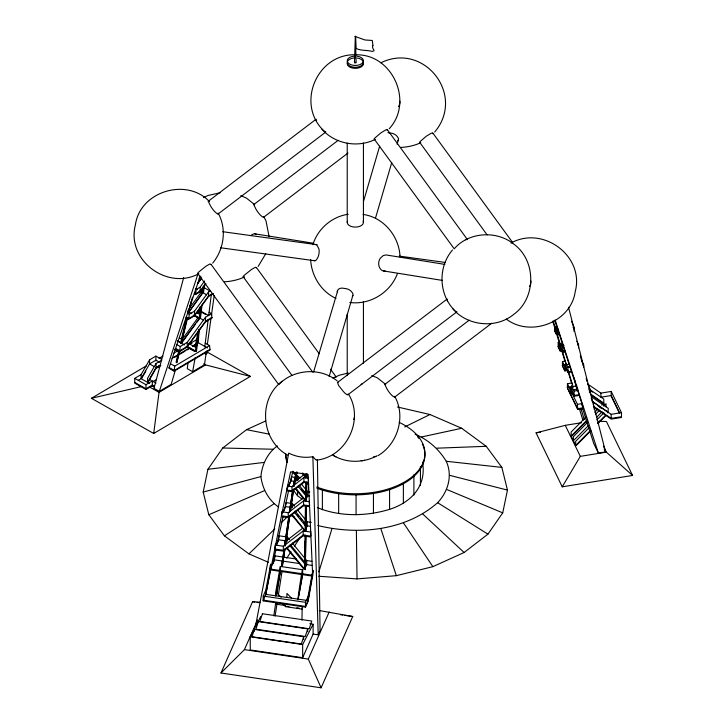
<?xml version="1.0" encoding="UTF-8"?>
<svg xmlns="http://www.w3.org/2000/svg" width="724" height="724" viewBox="0 0 724 724"><rect width="100%" height="100%" fill="white"/><g stroke="black" fill="none" stroke-linecap="round" stroke-linejoin="round"><path stroke-width="1.09" d="M301.971 620.197L302.161 606.866M305.971 535.597L305.266 569.58L304.542 569.471L305.03 534.891M306.397 505.551L305.818 530.792L305.094 530.683L305.438 505.958M306.723 482.22L306.243 500.709L305.519 500.601L305.772 482.627M304.849 563.381L305.166 541.063M305.383 525.669L305.673 505.442M305.809 495.596L305.89 489.976M305.266 569.58L305.745 536.113M305.818 530.792L306.162 506.067M306.243 500.709L306.496 482.736M354.479 62.608L355.321 36.2L356.154 62.726L354.733 62.952L355.104 62.137M558.276 333.574L556.15 333.918L554.548 330.615L554.774 326.135M559.652 342.289L558.195 342.524L558.204 346.959L560.177 351.031L563.372 350.507M565.335 361.095L562.457 361.557L562.467 365.991L564.874 370.95L568.069 370.435M571.951 382.987L567.426 383.72L567.435 388.154L577.761 409.467L583.562 408.526L554.919 320.822M210.946 264.45L209.933 263.952L206.005 266.188L199.752 271.201A8.064 1.303 -29.9 0 0 198.657 273.627M256.423 267.762L255.409 267.256L251.472 269.491L245.228 274.505A8.064 1.303 -29.9 0 0 244.124 276.93M374.462 139.298A8.064 1.303 -29.9 0 1 376.281 136.836L380.797 132.935L385.467 130.094L387.15 129.524L387.222 130.374M419.938 142.601A8.064 1.303 -29.9 0 1 421.748 140.148L426.264 136.239L430.934 133.406L432.617 132.827L432.699 133.687M199.136 329.284L198.304 342.751L192.557 346.135M196.566 313.03L200.286 310.84L200.494 307.41M205.245 343.122L209.58 345.565L209.996 349.982L174.113 371.168L168.873 368.208L200.213 276.224M209.1 312.261L211.571 313.655L211.978 318.071L205.435 321.936L187.082 347.122L179.606 351.538L175.371 349.14M265.771 595.083L270.296 569.888L270.758 564.077L265.771 590.277L265.771 594.35L263.201 600.151L305.501 606.404L308.071 600.603L313.058 570.331L312.596 576.141L308.071 601.336L305.501 607.137L263.201 600.884L263.201 596.078L265.771 590.277M277.057 593.571L280.288 571.363L280.351 566.439L302.677 569.743L302.614 574.657L298.813 595.807M209.58 345.565L174.756 366.127L174.113 371.168M211.571 313.655L205.507 317.23L187.245 342.371L180.258 346.497L179.606 351.538M210.376 290.749L208.566 291.826L194.539 311.13L189.299 314.225L188.647 319.257L186.05 317.791M204.575 281.03L200.141 287.138L196.24 289.437L195.598 294.478L194.258 293.718M188.059 362.281L187.29 368.688L192.629 371.711L204.485 364.715L206.367 351.321M195.742 347.538L197.625 331.863M199.444 316.732L200.611 307.03M206.72 294.849L202.367 292.396L203.037 286.84M186.14 346.552L195 351.475L195.67 351.077L196.086 347.592L188.367 343.294M196.258 347.23L196.666 343.873M196.937 341.628L197.335 338.271M197.743 334.913L198.15 331.556M195.724 323.899L181.38 343.131L199.643 317.99L200.059 314.497L196.376 312.451M200.611 311.03L201 307.8M188.91 312.017L202.702 292.577L203.118 289.093M195.335 350.896L195.996 351.267L198.557 329.999M201.399 306.324L199.978 318.18L200.494 317.872L202.05 304.94M203.833 286.107L203.028 292.767L203.553 292.46L204.349 285.79M195.996 351.267L196.521 350.959L199.073 329.692M204.756 347.022L208.213 319.402M211.299 294.677L208.684 315.583L201.218 311.365M153.705 433.477L159.045 392.345L205.544 364.896L250.35 376.417L153.705 433.477L91.423 398.3L146.51 365.783M207.308 344.624L211.064 317.845M211.381 315.61L214.204 295.528M273.826 615.789L275.763 602.459M284.912 549.516L282.333 566.186L281.609 566.077L283.953 549.923M288.822 516.447L284.55 545.851L288.894 517.017M292.596 490.474L289.419 512.339L292.668 491.053M281.609 566.077L284.025 550.484M282.333 566.186L284.84 548.955M285.274 545.959L289.709 515.47M290.306 511.352L293.482 489.487M285.518 544.765L289.772 516.04M290.396 511.253L293.709 488.971M275.545 544.122L274.532 548.982L283.346 550.285L303.175 535.018L310.913 536.158L309.582 506.682L303.582 505.795L288.098 517.615L281.265 516.61L265.771 594.35L306.967 600.44M296.306 559.019L275.057 555.878L274.26 560.693L272.858 563.869L275.944 549.516M281.437 515.778L286.613 490.854L291.881 491.632L303.908 482.465L308.524 483.143L309.546 505.814L303.591 504.936L288.224 516.773L281.437 515.778L282.451 510.909M289.564 539.651L287.419 537.036L279.22 535.823L278.432 540.638M286.785 490.021L290.559 471.876L308.134 474.473L308.487 482.284L303.926 481.605L291.998 490.791L286.785 490.021L287.799 485.152M294.433 506.13L292.297 503.524L286.125 502.619L285.337 507.434M275.102 616.106L277.147 602.866M278.342 595.146L281.926 571.978M280.288 571.363L275.871 595.942L275.763 591.752L280.351 566.439M298.659 596.666C295.908 611.925 302.198 566.494 302.677 569.743M275.763 595.825L280.351 570.512M298.089 599.128L302.677 573.806M308.071 600.603L308.071 596.531L312.668 571.218M192.629 371.711L195.227 357.52M255.626 625.581L288.722 453.106C296.035 456.835 304.795 458.238 312.868 456.681L315.89 459.894L317.402 459.948L320.071 630.649L318.216 634.839L313.121 634.079L302.65 657.7L250.251 649.953L250.251 636.767L260.721 616.504M268.423 562.313L248.947 553.878L224.413 535.841L208.811 514.755L203.182 492.049L207.933 469.288L222.721 448.002L246.549 429.658L265.699 420.97M278.568 507.044C268.486 500.112 262.405 488.6 260.912 476.582C261.925 464.627 267.545 452.971 277.382 445.894M355.728 36.426L354.932 36.435M312.895 244.667C317.619 228.938 331.873 216.567 348.208 214.259M317.365 507.615C340.153 516.909 366.226 516.438 389.575 509.352C411.35 502.375 426.68 486.066 422.526 462.093M317.746 525.506C358.027 535.407 405.467 530.954 437.622 502.7C448.129 491.623 452.79 475.623 446.256 461.279C438.979 449.333 428.156 439.531 415.123 434.3M318.714 576.25L357.023 578.91L396.345 575.671L432.871 566.657L464.111 552.493L487.94 534.149L502.728 512.864L507.47 490.094L501.85 467.396L486.247 446.31L461.713 428.273L429.938 414.517L397.413 406.978M296.161 472.491L293.202 486.356L296.397 471.976M293.926 486.456L296.885 472.6M294.152 485.94L295.021 481.605L303.591 474.998M295.292 480.609L297.121 472.084M277.31 543.163L283.048 516.529M288.532 491.008L284.686 508.881L283.401 511.778M290.414 482.293L292.804 471.179M178.855 350.398L176.086 362.253L176.747 362.634L180.041 350.461M187.57 318.207L181.181 343.628L180.52 343.257L186.638 317.058M192.466 297.238L188.475 312.379L187.815 312.008L188.312 309.89M176.611 361.946L179.127 351.167M181.815 339.674L184.873 326.569M185.38 324.388L186.403 320.017M176.747 362.634L179.516 350.778M181.181 343.628L187.045 318.524M188.475 312.379L190.955 301.781M181.38 343.131L182.258 339.366L197.969 317.746M188.674 311.89L189.552 308.125L201.019 292.333M183.67 277.591L153.959 388.363L159.307 391.376L171.163 384.381L175.534 369.53M313.582 372.055L337.981 289.754A7.883 5.34 30.1 0 1 342.47 288.134L346.534 288.74A7.883 5.747 10 0 1 351.574 291.763L352.516 293.039A8.055 4.272 7.5 0 1 352.289 296.324M363.457 201.553L379.648 146.203M329.139 376.561L352.914 295.302M375.53 218.005L391.72 162.656M397.114 144.203L398.381 139.859M318.886 571.87L331.909 528.782M254.314 629.437L251.988 636.749L301.347 644.052L303.673 636.731L254.314 629.437L254.314 631.319M307.718 628.894L305.257 636.486L255.898 629.183L258.368 621.599L307.718 628.894L307.718 631.717M159.307 391.376L197.869 274.17M554.403 329.972L555.996 333.239L555.996 329.176L556.828 326.986L558.123 329.637L558.448 334.732L559.408 334.569M555.996 333.239L556.828 331.058L556.828 326.986M562.15 350.009L560.023 350.353L560.023 346.28L561 343.737L562.629 347.104L562.955 352.19L565.055 351.855M561 343.737L561 347.81L560.023 350.353L558.068 346.316L560.738 345.882L556.955 333.348M569.616 364.172L562.322 365.349L564.72 370.281L564.72 366.208L565.86 363.249L567.888 367.439L568.213 372.525L571.625 371.973M564.72 370.281L565.86 367.312L565.86 363.249M571.508 385.964L571.508 390.028L570.186 393.485L570.186 389.412L571.508 385.964L574.005 391.114L574.331 396.2L579.272 395.404M573.399 393.521L570.431 394.001L571.689 390.743L574.331 396.2M564.874 370.95L566.032 368.027L568.213 372.525M560.177 351.031L561.181 348.516L562.955 352.19M556.15 333.918L557.009 331.764L558.448 334.732M288.062 487.152L290.858 480.845L291.473 476.863L296.071 477.541L298.116 480.039M288.722 486.094L290.858 480.845L295.03 481.46M283.156 511.895L285.509 506.592L290.351 507.316M278.577 537.28L279.22 535.823M306.795 476.863L305.845 477.27L306.795 476.863L306.786 473.541M306.46 475.894L307.229 474.157M305.836 478.13L302.17 473.27M276.224 545.163L278.604 539.805L287.419 541.109M276.468 545.063L278.061 541.48M319.266 610.54L352.724 616.513L321.112 687.8L220.965 672.994L252.586 601.707L259.997 602.205M308.487 482.284L308.261 477.234M274.125 557.987L275.057 555.878M274.36 549.815L283.229 551.127L303.157 535.878L310.949 537.027L312.668 575.29L270.369 569.037L274.441 559.86L299.374 563.544M305.519 500.601L307.664 495.759L307.664 491.686L301.528 484.193M305.501 501.461L305.736 500.945M263.201 600.884L264.061 598.947M309.546 505.814L309.32 500.764M220.965 672.994L244.422 649.636L257.59 619.961M255.997 624.749L256.739 623.074M305.094 530.683L292.025 514.339M305.709 529.298L307.238 525.841L307.238 521.769L297.989 510.474M310.913 536.158L310.677 531.117M302.225 609.119L285.482 606.64L285.709 606.142L284.188 604.567M304.542 569.471L305.501 569.064M305.157 568.087L306.695 564.62L306.695 560.557L292.415 543.136M305.501 607.137L305.501 602.332L308.071 596.531M321.112 687.8L308.297 659.075L329.176 612.006M302.65 657.7L302.65 644.514L313.121 624.251L309.781 623.753M265.78 253.717L258.142 266.432M397.313 273.889C390.136 292.813 369.828 305.148 349.764 302.469M154.628 387.078L152.33 385.756L145.986 389.494L134.745 383.15L134.745 378.353L141.09 374.616L149.56 359.855L155.895 356.108L161.461 359.249M141.614 378.48L145.85 371.104M161.805 360.19L156.04 363.511L147.569 378.272L147.569 382.344L149.569 383.494M147.569 382.344L156.04 367.584L158.764 365.982M147.886 382.525L156.04 368.308L160.782 365.493M562.231 486.827L580.313 456.355L606.332 452.147L632.577 475.451L562.231 486.827L536.077 432.871L565.272 425.332L581.535 422.698M398.39 106.672L399.214 105.306A8.064 8.018 -68.1 0 0 399.847 101.161M529.443 286.505L530.267 285.138A8.064 8.018 -68.1 0 0 530.9 280.993M286.749 558.24L290.957 551.67M294.577 546.032L299.998 537.579M212.666 263.129C224.051 249.436 226.911 228.884 218.196 213.164M389.195 128.763C413.956 102.057 392.508 53.793 356.045 54.834M434.662 132.076C466.003 94.898 423.83 41.585 380.905 62.78M452.518 249.961C438.301 266.441 438.59 292.46 452.898 308.623A8.064 0.76 47.3 0 0 454.229 309.917M198.937 278.912L200.838 276.306M197.525 283.41L201.435 278.034M194.484 293.039L195.788 293.772L200.141 291.202L205.842 283.356M186.285 317.112L188.846 318.56L194.539 315.202L208.566 295.89L212.711 293.446M197.009 322.144L199.571 318.623L193.245 315.157M212.014 317.465L205.507 321.302L187.245 346.443L179.805 350.832L175.606 348.461M197.761 283.582L201.688 278.188M205.725 284.007L199.978 291.881L195.598 294.478M189.552 311.139L202.62 293.211L199.046 291.265M586.069 416.952L571.155 432.002L571.155 436.074L575.671 445.387L576.512 445.251L590.82 430.807M593.915 409.033L595.481 407.449M586.865 420.21L571.155 436.074L572.005 435.938M594.721 412.282L597.861 409.114M601.789 405.141L603.789 403.132L603.789 399.06L589.327 389.241M572.793 435.133L587.101 420.698M587.734 422.201L573.408 436.663L573.408 440.726L588.531 425.468M595.698 414.164L599.671 410.146M603.653 406.128L606.042 403.721L606.042 406.77M596.495 417.431L602.06 411.802M589.01 427.848L575.671 441.314L575.671 445.387L590.594 430.318M596.857 419.92L603.916 412.798M597.662 423.178L605.517 415.25M607.879 412.87L608.296 408.372L591.381 396.761M597.97 423.585L605.916 415.567M248.947 553.878L274.776 528.963M281.238 522.737L286.885 517.28M570.431 394.001L571.806 392.752L577.435 404.372L577.761 409.467M282.206 381.258C257.572 399.186 261.029 440.699 287.672 455.143M287.41 486.039L291.998 486.718L303.926 477.532L307.872 478.121M305.519 477.351L305.962 477.016L302.668 473.007M290.939 507.524L303.094 498.148M282.052 511.796L288.224 512.71L303.591 500.863L308.931 501.651M305.193 500.682L305.628 500.347L295.817 488.374M376.896 455.803C363.484 463.197 345.402 463.369 332.488 454.817M378.009 455.658C397.82 443.957 406.028 416.508 394.725 396.309M286.061 541.027L302.677 528.23M275.156 545L283.346 546.213L303.175 530.945L310.288 531.995M325.863 131.967L218.014 214.06L216.503 213.164A8.064 2.081 54.6 0 1 210.449 205.788L208.268 201.281L316.117 119.188M347.973 153.063L263.482 217.372L261.97 216.476A8.064 2.081 54.6 0 1 255.925 209.091L253.735 204.593L338.226 140.284M455.36 310.94A8.064 0.76 47.3 0 0 456.916 311.8L347.828 394.824A8.091 2.081 54.6 0 1 342.334 390.218L338.642 385.503L337.511 382.498L447.179 299.021M491.605 323.32L394.535 397.204L393.032 396.309A8.064 2.081 54.6 0 1 386.978 388.933L384.788 384.426L469.279 320.117M337.511 382.498L338.081 382.154M250.522 235.662L253.454 233.933L254.875 233.834L313.854 243.318M224.413 535.841L274.088 503.75M202.367 292.396L203.553 292.46M213.499 293.564L208.485 296.523L194.376 315.881L188.647 319.257M187.815 312.008L188.34 311.7L191.77 313.637M197.444 313.103L199.308 311.999M180.52 343.257L181.045 342.95M159.072 358.362L162.936 356.081M173.851 353.113L178.538 350.344M189.462 343.81L197.851 338.95L198.512 339.321M171.986 358.289L189.797 347.773M159.669 366.163L156.04 368.308L156.04 363.511M174.683 357.285L176.556 356.172M180.321 353.955L185.027 351.176M186.901 350.063L188.783 348.95M194.258 345.728L196.068 344.651L194.177 345.746M138.365 380.29L141.09 378.679L149.56 363.928L155.895 360.181L159.606 362.272M145.986 389.494L145.986 384.706L152.33 380.96L156.004 383.087M152.465 381.919L156.339 379.629M210.032 349.375L174.312 370.462L169.108 367.53M152.33 380.96L152.33 385.032L145.986 388.779L134.745 382.426M205.299 354.488L207.109 353.412L207.109 350.796M192.34 346.217L196.186 344L196.186 339.927M156.04 367.584L159.886 365.367M452.952 309.03C467.921 326.262 496.546 328.886 514.031 314.162C536.457 297.763 536.276 260.251 513.678 244.042C496.682 230.187 468.509 231.942 454.229 248.83L374.218 139.044M348.208 373.014L339.158 375.285L332.95 378.145M404.662 426.97L429.938 414.517M203.453 197.562L208.105 195.453L220.159 192.756M375.276 139.397C357.71 148.13 334.941 144.022 321.899 129.198M420.744 142.709C414.617 145.587 407.802 147.044 401.051 147.434M198.747 273.762C167.154 290.749 125.922 259.979 135.469 224.603C140.076 191.444 186.294 177.416 209.173 201.308M244.223 277.066C238.087 279.944 231.273 281.41 224.521 281.799M510.963 243.065C542.611 225.218 584.847 255.898 575.191 291.79C570.802 322.424 530.421 337.565 506.257 319.076M208.811 514.755L264.405 490.664M465.487 239.753L466.528 239.463M334.434 377.421L335.474 377.132A8.064 1.303 -29.9 0 1 336.189 377.095M203.182 492.049L260.912 476.582M316.985 460.075C346.515 456.69 364.19 419.866 348.778 394.607M91.423 398.3L141.234 386.616M421.35 436.997L461.713 428.273M572.974 327.239L573.924 327.085L574.06 331.438M559.172 333.836L558.258 333.99L556.828 331.058M561.833 345.71L564.023 345.357M562.629 347.104L563.453 346.968M577.616 344.977L578.567 344.823L578.567 347.882M564.811 351.122L562.765 351.448L561 347.81M566.919 367.14L570.114 366.625M567.888 367.439L570.023 367.086M582.739 365.032L583.689 364.878L583.761 367.059M571.381 371.24L568.023 371.783L565.86 367.312M577.055 385.937L567.29 387.512L577.571 408.725L583.318 407.793M572.575 389.856L577.897 388.996M574.005 391.114L577.68 390.517M589.807 388.562L588.856 388.716L589.942 392.906L589.807 388.562L587.725 384.263M579.037 394.671L574.141 395.458L571.508 390.028M587.544 383.946L600.902 393.114L611.21 391.449L621.491 412.653L621.491 417.449L611.183 419.115L593.544 406.861L593.372 402.101L592.422 402.254M577.435 404.372L581.96 403.639M593.372 402.101L611.183 414.327L621.491 412.653M593.372 406.173L611.183 418.391L621.491 416.725M536.077 432.871L540.538 432.156M582.34 407.802L593.798 443.649L598.368 453.079L605.572 451.912L568.521 307.22M207.933 469.288L263.853 462.446M355.077 54.771C317.746 53.911 296.786 101.677 321.845 128.791A8.064 0.76 47.3 0 0 325.167 131.795M436.572 448.192L486.247 446.31M598.857 421.314L606.422 421.504L632.577 475.451M222.721 448.002L273.038 449.242M446.256 461.279L501.85 467.396M222.766 231.707L316.831 244.703L319.012 249.201A8.055 4.154 -83.3 0 1 317.085 258.785L316.261 259.943A7.883 3.095 82.5 0 1 313.854 260.332M399.295 256.097L445.206 262.441M220.666 247.771L314.723 260.767M307.664 491.686L309.8 492.003M309.646 496.049L307.664 495.759L299.483 485.768M305.745 500.085L306.469 500.194M307.238 521.769L311.311 522.366M310.56 526.33L307.238 525.841L295.139 511.072M306.695 560.557L311.926 561.326M305.872 564.503L312.27 565.453M281.835 565.562L282.559 565.67M270.296 569.888L312.596 576.141M263.201 596.078L305.501 602.332M276.315 604.196L285.12 605.49M286.822 606.305L289.057 606.631M296.867 607.789L299.103 608.115M252.586 601.707L254.812 602.042M257.038 602.368L259.255 602.694M340.488 614.703L342.714 615.038M344.941 615.364L352.724 616.513M250.251 636.767L302.65 644.514M244.422 649.636L308.297 659.075M387.937 132.691L392.001 133.297A7.883 5.747 10 0 1 397.042 136.32L397.983 137.596A8.055 4.272 7.5 0 1 397.766 140.881M444.907 264.405L385.937 254.92L383.132 255.653L380.272 258.26A8.055 6.552 -79.1 0 0 379.819 268.061L380.833 269.491A7.883 5.611 -60.6 0 0 385.068 270.857M383.449 270.921L442.427 280.414M246.549 429.658L269.355 434.183M363.068 214.431C383.648 217.254 399.313 236.386 400.028 256.857M449.749 475.369L507.47 490.094M446.798 489.496L502.728 512.864M240.775 195.661L246.459 198.114L254.64 204.62M335.981 298.424C321.04 291.537 311.447 275.835 310.632 259.536M371.828 375.494L377.512 377.946L385.693 384.453M290.351 515.398L294.496 517.189M199.969 291.066L202.702 292.577M194.765 315.275L199.643 317.99M179.326 337.873L182.177 339.456M181.226 343.004L177.416 340.877L184.475 344.877M195.67 351.077L187.235 346.389L187.245 342.371M203.779 287.446L210.666 291.338M195.525 288.604L197.371 289.645M199.525 291.464L201.372 292.505M201.172 311.972L205.824 314.596M200.494 317.872L199.317 317.809L203.661 320.261M193.706 315.311L198.313 317.917M187.597 313.266L189.299 314.225M207.435 347.909L198.304 342.751L197.851 338.95M190.014 342.352L191.96 343.447M206.557 351.692L250.35 376.417M195.86 350.588L196.521 350.959M189.136 348.163L195 351.475M176.918 344.615L180.258 346.497M203.634 363.819L205.544 364.896M174.71 349.077L178.412 351.167M174.71 349.665L178.412 351.755M170.421 363.683L174.756 366.127M154.185 366.543L149.56 363.928L149.56 359.855M149.479 383.421L141.09 378.679L141.09 374.616M151.578 385.367L154.438 386.978M134.745 378.353L145.986 384.706M149.515 386.96L159.045 392.345M149.642 379.466L151.244 380.399M152.33 385.032L154.167 386.091M437.622 502.7L487.94 534.149M590.431 393.965L603.789 403.132L604.685 404.997M592.268 401.44L608.296 412.445M589.761 390.164L592.54 392.1M590.775 394.824L603.364 403.558M598.069 406.064L601.78 408.635M337.158 380.905C320.397 367.213 293.6 368.959 278.722 384.589L197.697 273.401M293.12 489.822L297.51 495.741L302.017 499.062M422.834 514.085L464.111 552.493M291.51 598.169L286.921 593.409L286.921 597.481M276.487 592.513L281.093 597.291M282.487 603.535L285.482 606.64M301.456 489.116L306.967 495.777M295.329 488.754L305.618 501.207M297.193 514.529L298.623 516.266M300.777 518.873L302.207 520.61M303.646 522.348L305.076 524.086M291.528 514.719L305.193 531.28M286.695 548.276L303.845 569.091L304.659 569.209L287.166 547.86M298.216 486.456L305.7 495.587M290.279 544.593L306.695 564.62M289.944 545.76L304.732 563.806M294.478 512.402L305.275 525.669M432.961 133.198L512.302 242.078M419.694 142.347L487.134 234.902M387.485 129.895L467.496 239.68M256.432 267.563L319.248 353.764M330.488 369.186L335.782 376.444M243.164 276.713L312.596 371.982M210.956 264.251L292.062 375.539M403.449 522.882L432.871 566.657M263.672 216.476L266.007 220.892L269.138 236.829M619.536 412.689L611.21 395.521L600.902 397.186L600.902 393.114M619.536 413.404L611.21 396.236L611.21 391.449M573.924 327.085L571.562 321.302M576.802 341.185L578.567 344.823M581.662 360.688L583.689 364.878M554.539 326.18L555.996 329.176M558.195 342.524L560.023 346.28M562.457 361.557L564.72 366.208M603.427 446.138L606.332 452.147M604.205 449.088L605.572 451.912M581.616 404.526L583.562 408.526M567.426 383.72L570.186 389.412M565.272 425.332L580.313 456.355M380.779 528.466L396.345 575.671M555.118 319.918L598.368 453.079M581.028 408.988L584.295 419.504M553.064 322.216L555.036 328.705M556.349 333.022L559.308 342.751M561.616 350.307L564.901 361.113M568.186 371.919L571.806 383.801M579.372 408.653L582.983 420.535M553.163 320.786L555.589 328.832M561.878 349.638L566.611 365.321M568.494 371.557L573.227 387.222M580.349 355.801L581.942 361.955M586.169 378.299L586.974 381.421M591.218 397.82L592.024 400.951M574.15 377.919L577.137 390.136M447.206 299.682L447.459 300.804M316.153 119.849L316.406 120.971M199.833 307.03L200.286 310.84M394.508 396.553L394.535 397.204M348.09 393.956L348.117 394.616M263.455 216.72L263.482 217.372M217.987 213.408L218.014 214.06M312.868 456.681L318.216 634.839M356.38 530.484L357.023 578.91M306.551 474.057L306.569 477.378M305.827 473.949L305.845 477.27M611.183 414.327L611.183 418.391M420.436 466.546L420.436 485.596M413.902 474.826L413.902 494.999M403.377 482.935L403.377 503.099M389.575 489.189L389.575 509.352M373.439 493.171L373.439 513.334M363.43 142.981L363.43 222.377M363.43 301.736L363.43 363.24M356.072 494.601L356.072 514.773M347.23 143.09L347.23 222.485M347.23 314.144L347.23 375.647M338.66 493.388L338.66 513.56M322.379 489.623L322.379 509.786M313.121 624.251L313.121 634.079M308.343 483.541L308.343 492.51M303.926 477.532L303.926 481.605M303.591 500.863L303.591 504.936M303.673 636.731L303.673 639.554M303.175 530.945L303.175 535.018M297.51 475.577L297.51 480.057M297.51 490.139L297.51 495.741M296.071 477.541L296.071 480.591M292.297 503.524L292.297 507.596M291.998 486.718L291.998 490.791M288.224 512.71L288.224 516.773M287.419 537.036L287.419 540.086M283.346 546.213L283.346 550.285M270.369 564.964L270.369 569.037M208.566 291.826L208.566 295.89M205.507 317.23L205.507 321.302M200.141 287.138L200.141 291.202M194.539 311.13L194.539 315.202M155.895 356.108L155.895 360.896M363.131 221.173A8.1 4.679 0 0 1 355.421 227.11A8.1 4.679 0 0 1 347.484 221.273M362.389 383.476A8.1 4.679 0 0 1 361.122 384.453M422.327 443.857A69.576 40.164 0 0 1 396.227 487.18A69.576 40.164 0 0 1 316.795 488.13M308.56 484.428A69.576 40.164 0 0 1 306.686 483.397M299.329 478.519A69.576 40.164 0 0 1 292.369 471.786M287.066 462.455A69.576 40.164 0 0 1 285.763 455.134M417.558 436.726A69.576 40.164 0 0 1 418.979 438.463M399.132 422.373A69.576 40.164 0 0 1 411.386 477.378A69.576 40.164 0 0 1 316.795 487.026M300.17 478.066A69.576 40.164 0 0 1 293.102 471.55M287.446 462.383A69.576 40.164 0 0 1 285.763 454.029M363.131 62.418A8.1 4.679 0 0 1 355.421 68.355A8.1 4.679 0 0 1 347.484 62.517M357.339 58.074A8.1 4.679 0 0 1 361.593 65.576A8.1 4.679 0 0 1 348.027 64.626A8.1 4.679 0 0 1 355.24 57.929M337.293 291.863A8.055 3.873 23.1 0 1 337.357 290.795M208.268 201.281A8.064 0.76 47.3 0 1 208.965 201.462M316.089 244.839A8.055 2.624 -75.6 0 1 316.831 244.703M512.004 242.775A8.064 1.303 -29.9 0 1 512.719 242.739M254.875 233.834A8.055 5.412 -89.2 0 1 256.269 234.295M253.735 204.593A8.064 0.76 47.3 0 1 254.432 204.765M335.945 456.835A2.833 1.638 0 0 1 335.257 456.672M334.207 456.075A2.833 1.638 0 0 1 333.918 455.686M364.561 460.22A2.833 1.638 0 0 1 363.973 460.482M362.561 460.708A2.833 1.638 0 0 1 361.14 460.5M375.874 456.41A2.833 1.638 0 0 1 373.729 456.591M384.788 384.426A8.064 0.76 47.3 0 1 385.485 384.607M354.335 417.467A8.064 8.018 -68.1 0 1 353.746 419.504M357.339 56.246A8.1 4.679 0 0 1 361.593 63.739A8.1 4.679 0 0 1 348.027 62.798A8.1 4.679 0 0 1 355.24 56.101M372.914 45.386C370.86 49.024 377.032 50.798 372.109 51.395C366.878 49.911 361.005 50.961 355.909 48.39L355.719 36.671L364.914 39.974L372.281 40.463L372.914 45.386M262.423 613.753L259.88 621.482L309.238 628.776L311.773 621.056L262.423 613.753"/></g></svg>
